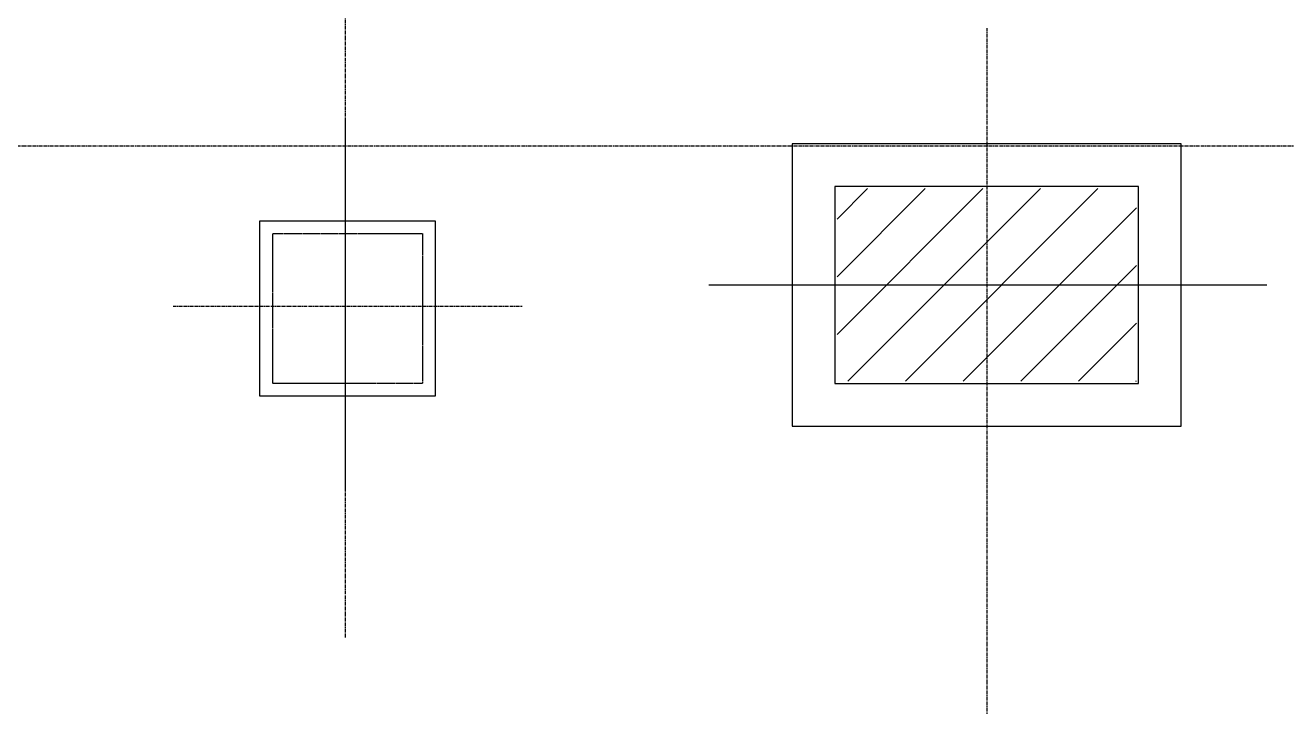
# Model space of a CAD drawing. Header units: millimetres. Extents: x -154198 to 210257, y -78304 to 147765.
# Drawn here: x 96355 to 99304, y 49040 to 50633 of the extents above; entities that cross this region are included whole.
import ezdxf

# ---------------------------------------------------------------- set-up
doc = ezdxf.new("R2010")
doc.units = ezdxf.units.MM
doc.header["$LTSCALE"] = 0.25
doc.linetypes.add('CENTER', pattern=[50.8, 31.75, -6.35, 6.35, -6.35])
doc.linetypes.add('HIDDEN', pattern=[9.525, 6.35, -3.175])
for name, color, linetype in [('D-BMK', 2, 'CENTER'), ('D-STR-STR1', 4, 'Continuous'), ('D-STR-STR1-下部工', 1, 'Continuous')]:
    doc.layers.add(name, color=color, linetype=linetype)

msp = doc.modelspace()

# ---------------------------------------------------------------- hatches: boundary and pattern name
at = {"layer": 'D-STR-STR1-下部工'}
h = msp.add_hatch(dxfattribs=at)
h.set_pattern_fill('ANSI31', color=4, scale=30, style=0)
h.set_pattern_definition([(45, (-741.76, 7626.34), (-67.35192, 67.35192), [])])
h.paths.add_polyline_path([(98252.6, 49801.1), (98252.6, 50251.1), (98952.6, 50251.1), (98952.6, 49801.1)])

# ---------------------------------------------------------------- linework, layer by layer
at = {"layer": 'D-BMK'}
for p, q in [((97102.6, 52601.1), (97102.6, 49201.1)), ((98602.6, 50626.1), (98602.6, 48026.1)), ((91102.6, 50351.1), (103102.6, 50351.1))]:
    msp.add_line(p, q, dxfattribs=at)
at = {"layer": 'D-BMK', "linetype": 'CENTER'}
for p, q in [((97102.6, 50408.1), (97102.6, 49544.1)), ((96700.6, 49976.1), (97516.1, 49976.1))]:
    msp.add_line(p, q, dxfattribs=at)
at = {"layer": 'D-STR-STR1', "color": 1, "linetype": 'Continuous'}
for points in [[(99057.6, 50356.1), (98147.6, 50356.1), (98147.6, 49696.1), (99057.6, 49696.1)], [(98957.6, 50256.1), (98247.6, 50256.1), (98247.6, 49796.1), (98957.6, 49796.1)]]:
    msp.add_lwpolyline(points, close=True, dxfattribs=at)
at = {"layer": 'D-STR-STR1-下部工', "color": 4}
msp.add_line((97952.6, 50026.1), (99257.6, 50026.1), dxfattribs=at)
at = {"layer": 'D-STR-STR1-下部工'}
msp.add_lwpolyline([(97313.4, 49766.1), (96903.4, 49766.1), (96903.4, 50176.1), (97313.4, 50176.1)], close=True, dxfattribs=at)
at = {"layer": 'D-STR-STR1-下部工', "color": 4, "linetype": 'HIDDEN'}
msp.add_lwpolyline([(97283.4, 49796.1), (96933.4, 49796.1), (96933.4, 50146.1), (97283.4, 50146.1)], close=True, dxfattribs=at)

doc.saveas('drawing.dxf')
